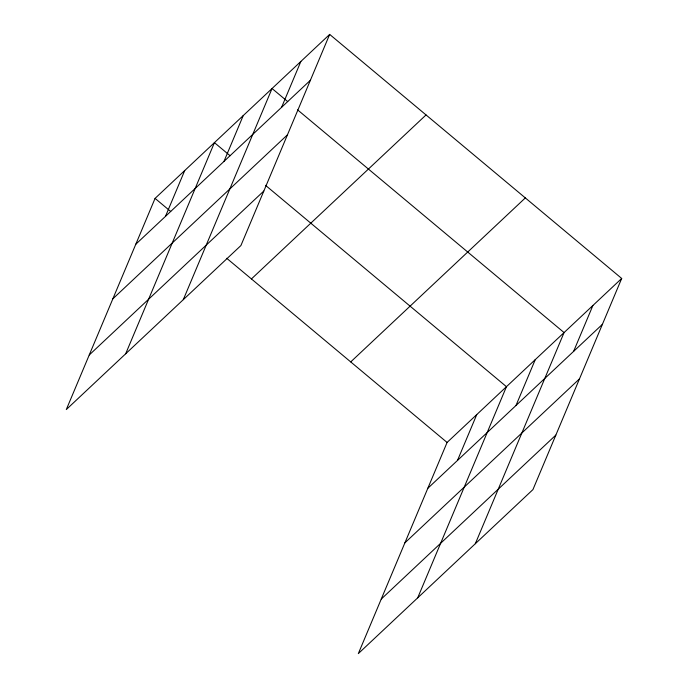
<?xml version="1.0" encoding="UTF-8"?>
<svg xmlns="http://www.w3.org/2000/svg" width="688" height="688" viewBox="0 0 688 688"><rect width="100%" height="100%" fill="white"/><g stroke="black" fill="none" stroke-linecap="round" stroke-linejoin="round"><path stroke-width="1.03" d="M329.672 34.4L155.067 198.393L66.306 409.549L240.912 245.547L329.672 34.4L621.694 278.451L532.933 489.607L358.328 653.6L447.088 442.453L621.694 278.451M165.464 216.385L184.745 170.512M125.672 353.787L214.432 142.64L230.084 155.712M223.961 161.448L243.242 115.575M183.292 299.667L272.052 88.52L287.704 101.6M281.581 107.328L300.862 61.456M457.486 460.435L476.767 414.572M417.693 597.846L506.454 386.69L265.499 185.313M515.983 405.499L535.264 359.635M475.313 543.726L564.074 332.571L297.586 109.856M573.603 351.379L592.884 305.515M135.785 244.257L310.391 80.264M112.858 298.807L287.464 134.814M89.234 354.999L263.848 191.006M251.43 278.932L426.044 114.939M350.717 361.914L525.331 197.92M427.807 488.317L602.413 324.323M404.879 542.858L579.485 378.864M381.255 599.059L555.861 435.065M155.067 198.393L170.71 211.474M226.722 258.284L447.088 442.453"/></g></svg>
